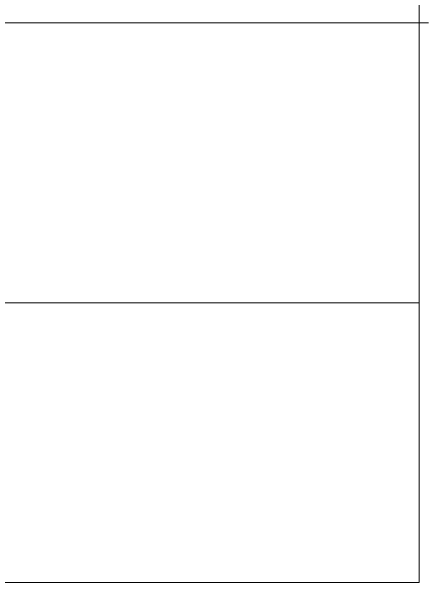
# Model space of a CAD drawing. Header units: millimetres. Extents: x 0 to 4030, y -54 to 2762.
# Drawn here: x 3862.5 to 4030.2, y -53.6 to 176.3 of the extents above; entities that cross this region are included whole.
import ezdxf

# ---------------------------------------------------------------- set-up
doc = ezdxf.new("R2010")
doc.units = ezdxf.units.MM
doc.header["$MEASUREMENT"] = 0
doc.layers.add('Domyślny', color=7, linetype='Continuous', true_color=0x000000)

msp = doc.modelspace()

# ---------------------------------------------------------------- linework, layer by layer
at = {"layer": 'Domyślny', "color": 18, "lineweight": 15, "true_color": 0x000000}
for p, q in [((4026.42, -53.58), (4026.42, 2762.13)), ((4026.42, 396.95), (4026.42, -53.57)), ((2507.18, 171.71), (4030.23, 171.71)), ((2507.18, 59.04), (4026.42, 59.04)), ((4026.42, -53.58), (0, -53.58)), ((4026.42, -53.58), (2507.18, -53.58))]:
    msp.add_line(p, q, dxfattribs=at)

doc.saveas('drawing.dxf')
